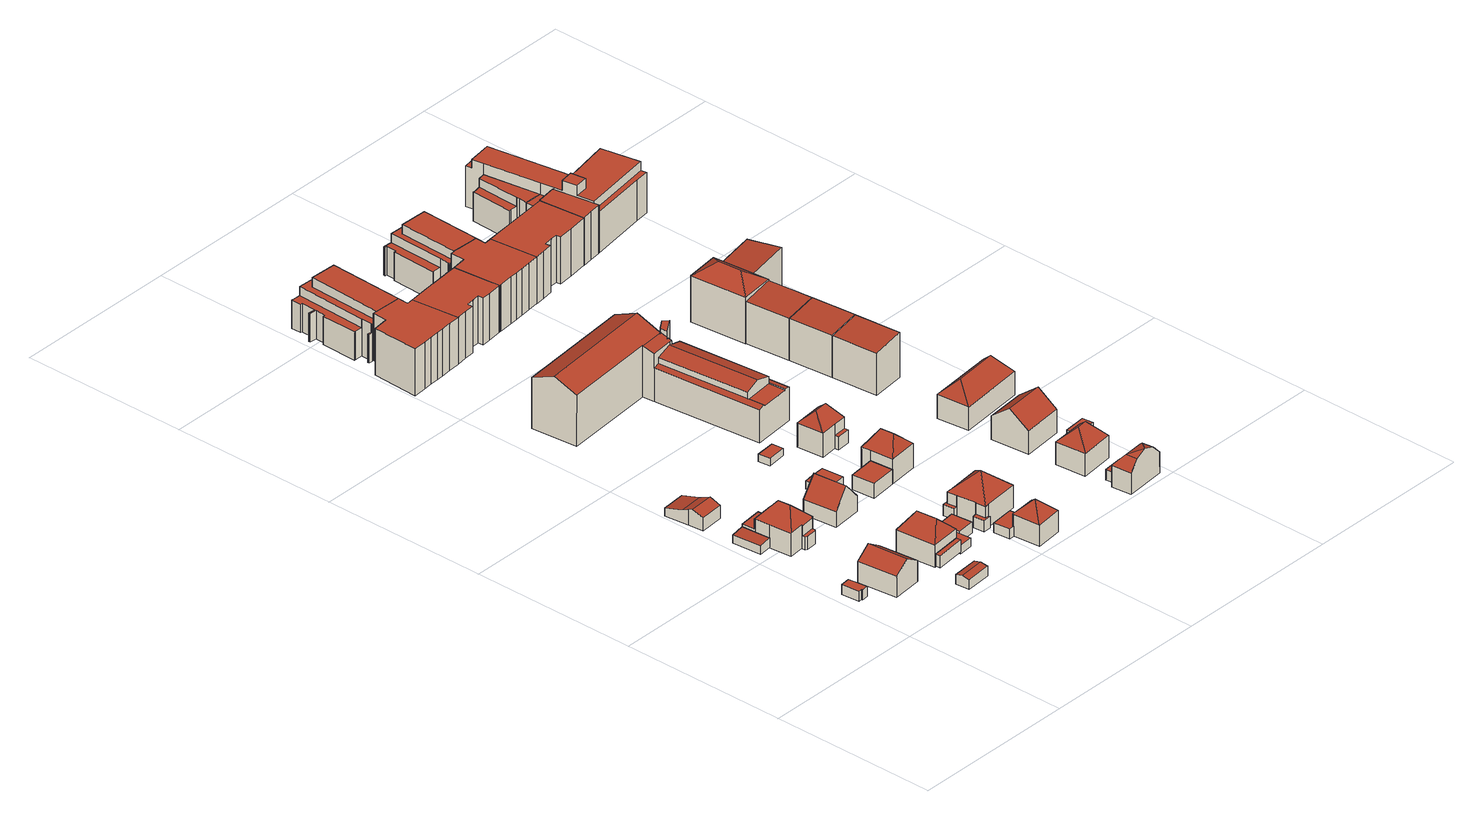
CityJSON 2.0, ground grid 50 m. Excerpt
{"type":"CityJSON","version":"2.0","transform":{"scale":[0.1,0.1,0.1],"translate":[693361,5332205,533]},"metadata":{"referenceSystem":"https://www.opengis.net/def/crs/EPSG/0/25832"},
"CityObjects":{
"building1":{"type":"Building","attributes":{"Gemeindeschluessel":"09162000","HoeheDach":"536.750","HoeheGrund":"533.794","Methode":"2000","NiedrigsteTraufeDesGebaeudes":"536.750","Geometrietyp2DReferenz":"3000","function":"31001_2000","roofType":"1000","measuredHeight":2.96,"storeysAboveGround":1},"geometry":[{"type":"MultiSurface","lod":"2","boundaries":[[[0,1,2,3]],[[4,5,6,7,2,1]],[[3,2,7,8]],[[9,6,5,10]],[[8,7,6,9]],[[11,4,1,0]],[[10,5,4,11]],[[0,3,8,9,10,11]]],"semantics":{"surfaces":[{"type":"WallSurface"},{"type":"RoofSurface"},{"type":"GroundSurface"}],"values":[0,1,0,0,0,0,0,2]}}]},
"building2":{"type":"Building","attributes":{"Gemeindeschluessel":"09162000","HoeheDach":"542.911","HoeheGrund":"533.680","Methode":"1000","NiedrigsteTraufeDesGebaeudes":"539.981","Geometrietyp2DReferenz":"3000","function":"31001_1000","roofType":"3100","measuredHeight":9.23,"storeysAboveGround":1},"geometry":[{"type":"MultiSurface","lod":"2","boundaries":[[[12,13,14,15,16,17]],[[18,16,15,19]],[[20,14,13,21]],[[22,23,24,25]],[[23,12,17,24]],[[25,18,19,20,21,22]],[[19,15,14,20]],[[21,13,12,23,22]],[[25,24,17,16,18]]],"semantics":{"surfaces":[{"type":"RoofSurface"},{"type":"WallSurface"},{"type":"GroundSurface"}],"values":[0,1,1,1,0,2,1,1,1]}}]},
"building3":{"type":"Building","attributes":{"Gemeindeschluessel":"09162000","HoeheDach":"536.696","HoeheGrund":"533.902","Methode":"2000","NiedrigsteTraufeDesGebaeudes":"536.401","Geometrietyp2DReferenz":"3000","function":"31001_2000","roofType":"1000","measuredHeight":2.79},"geometry":[{"type":"MultiSurface","lod":"2","boundaries":[[[26,27,28,29]],[[29,28,30,31]],[[32,33,34,35]],[[35,26,29,31,32]],[[35,34,27,26]],[[33,30,28,27,34]],[[31,30,33,32]]],"semantics":{"surfaces":[{"type":"WallSurface"},{"type":"GroundSurface"},{"type":"RoofSurface"}],"values":[0,0,0,1,0,2,0]}}]},
"building4":{"type":"Building","attributes":{"Gemeindeschluessel":"09162000","HoeheDach":"539.440","HoeheGrund":"534.200","Methode":"2000","NiedrigsteTraufeDesGebaeudes":"536.484","Geometrietyp2DReferenz":"3000","function":"31001_2000","roofType":"3100","measuredHeight":5.24},"geometry":[{"type":"MultiSurface","lod":"2","boundaries":[[[36,37,38,39]],[[40,39,38,41]],[[42,43,44,45]],[[40,46,47,36,39]],[[44,43,48,49]],[[47,49,48,37,36]],[[46,45,44,49,47]],[[42,41,38,37,48,43]],[[46,40,41,42,45]]],"semantics":{"surfaces":[{"type":"RoofSurface"},{"type":"WallSurface"},{"type":"GroundSurface"}],"values":[0,1,1,1,0,0,1,1,2]}}]},
"building5":{"type":"Building","attributes":{"Gemeindeschluessel":"09162000","HoeheDach":"545.100","HoeheGrund":"533.742","Methode":"2000","NiedrigsteTraufeDesGebaeudes":"537.500","Geometrietyp2DReferenz":"3000","function":"31001_9998","roofType":"3200","measuredHeight":11.36,"storeysAboveGround":1},"geometry":[{"type":"MultiSurface","lod":"2","boundaries":[[[50,51,52,53,54,55,56]],[[57,58,59,60,61,62,63,51,50,64,65,66,67,68,69,70,71,72]],[[67,73,74,68]],[[58,75,76,59]],[[65,64,77,78,79,80]],[[57,81,75,58]],[[62,61,82,83,84]],[[85,76,75,81,86,87]],[[69,88,89,70]],[[50,56,77,64]],[[53,90,91,80,79,54]],[[65,80,91,66]],[[82,92,93,94,95,96,97,83]],[[55,78,77,56]],[[59,76,85,60]],[[67,66,91,73]],[[71,70,89,96,95]],[[86,93,92,87]],[[71,95,94,72]],[[52,98,84,83,97,90,53]],[[62,84,98,63]],[[97,96,89,88,74,73,91,90]],[[61,60,85,87,92,82]],[[68,74,88,69]],[[55,54,79,78]],[[57,72,94,93,86,81]],[[63,98,52,51]]],"semantics":{"surfaces":[{"type":"WallSurface"},{"type":"GroundSurface"},{"type":"RoofSurface"}],"values":[0,1,0,0,0,0,0,2,0,0,2,0,2,2,0,0,0,0,0,2,0,2,0,0,0,0,0]}}]},
"building6":{"type":"Building","attributes":{"Gemeindeschluessel":"09162000","HoeheDach":"536.537","HoeheGrund":"533.560","Methode":"1000","NiedrigsteTraufeDesGebaeudes":"536.537","Geometrietyp2DReferenz":"3000","function":"31001_2000","roofType":"1000","measuredHeight":2.98},"geometry":[{"type":"MultiSurface","lod":"2","boundaries":[[[99,100,101,102]],[[103,104,105,106]],[[107,103,106,108,99,102]],[[106,105,109,108]],[[107,110,104,103]],[[108,109,100,99]],[[101,100,109,105,104,110]],[[102,101,110,107]]],"semantics":{"surfaces":[{"type":"WallSurface"},{"type":"GroundSurface"},{"type":"RoofSurface"}],"values":[0,0,1,0,0,0,2,0]}}]},
"building7":{"type":"Building","attributes":{"Gemeindeschluessel":"09162000","HoeheDach":"537.470","HoeheGrund":"534.150","Methode":"2000","NiedrigsteTraufeDesGebaeudes":"536.951","Geometrietyp2DReferenz":"3000","function":"31001_2000","roofType":"3100","measuredHeight":3.32},"geometry":[{"type":"MultiSurface","lod":"2","boundaries":[[[111,112,113,114]],[[114,113,115,116,117]],[[118,116,115,119]],[[119,115,113,112]],[[114,117,120,111]],[[120,118,119,112,111]],[[117,116,118,120]]],"semantics":{"surfaces":[{"type":"WallSurface"},{"type":"RoofSurface"},{"type":"GroundSurface"}],"values":[0,0,1,1,2,0,0]}}]},
"building8":{"type":"Building","attributes":{"Gemeindeschluessel":"09162000","HoeheDach":"537.972","HoeheGrund":"534.400","Methode":"1000","NiedrigsteTraufeDesGebaeudes":"537.972","Geometrietyp2DReferenz":"3000","function":"51009_1610","roofType":"1000","measuredHeight":3.57},"geometry":[{"type":"MultiSurface","lod":"2","boundaries":[[[121,122,123,124]],[[121,125,126,122]],[[127,128,126,125]],[[122,126,128,123]],[[123,128,127,124]],[[124,127,125,121]]],"semantics":{"surfaces":[{"type":"GroundSurface"},{"type":"WallSurface"},{"type":"RoofSurface"}],"values":[0,1,2,1,1,1]}}]},
"building9":{"type":"Building","attributes":{"Gemeindeschluessel":"09162000","HoeheDach":"545.100","HoeheGrund":"533.856","Methode":"2000","NiedrigsteTraufeDesGebaeudes":"540.644","Geometrietyp2DReferenz":"3000","function":"31001_1000","roofType":"3200","measuredHeight":11.24,"storeysAboveGround":1},"geometry":[{"type":"MultiSurface","lod":"2","boundaries":[[[129,130,131,132,133,134]],[[135,136,131,130]],[[137,138,139,140]],[[136,141,142,143,132,131]],[[129,134,138,137]],[[135,141,136]],[[140,139,141,135]],[[142,139,138,134,133,143]],[[139,142,141]],[[135,130,129,137,140]],[[143,133,132]]],"semantics":{"surfaces":[{"type":"WallSurface"},{"type":"RoofSurface"},{"type":"GroundSurface"}],"values":[0,0,0,1,0,0,0,1,1,2,1]}}]},
"building10":{"type":"Building","attributes":{"Gemeindeschluessel":"09162000","HoeheDach":"536.349","HoeheGrund":"533.810","Methode":"1000","NiedrigsteTraufeDesGebaeudes":"536.349","Geometrietyp2DReferenz":"3000","function":"31001_2000","roofType":"1000","measuredHeight":2.54},"geometry":[{"type":"MultiSurface","lod":"2","boundaries":[[[144,145,146,147]],[[147,148,149,150,144]],[[149,151,152,150]],[[150,152,145,144]],[[145,152,151,153,146]],[[147,146,153,148]],[[148,153,151,149]]],"semantics":{"surfaces":[{"type":"WallSurface"},{"type":"GroundSurface"},{"type":"RoofSurface"}],"values":[0,1,0,0,2,0,0]}}]},
"building11":{"type":"Building","attributes":{"Gemeindeschluessel":"09162000","HoeheDach":"543.758","HoeheGrund":"533.800","Methode":"1000","NiedrigsteTraufeDesGebaeudes":"538.411","Geometrietyp2DReferenz":"3000","function":"31001_1000","roofType":"3100","measuredHeight":9.96,"storeysAboveGround":1},"geometry":[{"type":"MultiSurface","lod":"2","boundaries":[[[154,155,156,157,158]],[[159,160,155,154]],[[160,161,156,155]],[[154,158,162,159]],[[162,163,161,160,159]],[[161,163,157,156]],[[158,157,163,162]]],"semantics":{"surfaces":[{"type":"WallSurface"},{"type":"RoofSurface"},{"type":"GroundSurface"}],"values":[0,0,1,2,0,1,0]}}]},
"building12":{"type":"Building","attributes":{"Gemeindeschluessel":"09162000","HoeheDach":"536.561","HoeheGrund":"533.270","Methode":"1000","NiedrigsteTraufeDesGebaeudes":"536.561","Geometrietyp2DReferenz":"3000","function":"31001_2000","roofType":"1000","measuredHeight":3.29},"geometry":[{"type":"MultiSurface","lod":"2","boundaries":[[[164,165,166,167]],[[168,169,164,167]],[[170,168,167,166]],[[169,171,165,164]],[[168,170,171,169]],[[171,170,166,165]]],"semantics":{"surfaces":[{"type":"GroundSurface"},{"type":"WallSurface"},{"type":"RoofSurface"}],"values":[0,1,1,1,2,1]}}]},
"building13":{"type":"Building","attributes":{"Gemeindeschluessel":"09162000","HoeheDach":"536.234","HoeheGrund":"533.830","Methode":"1000","NiedrigsteTraufeDesGebaeudes":"536.234","Geometrietyp2DReferenz":"3000","function":"31001_2000","roofType":"1000","measuredHeight":2.4},"geometry":[{"type":"MultiSurface","lod":"2","boundaries":[[[172,173,174,175]],[[176,177,178,179]],[[179,178,173,172]],[[178,177,174,173]],[[175,174,177,176]],[[172,175,176,179]]],"semantics":{"surfaces":[{"type":"WallSurface"},{"type":"RoofSurface"},{"type":"GroundSurface"}],"values":[0,0,0,1,0,2]}}]},
"building14":{"type":"Building","attributes":{"Gemeindeschluessel":"09162000","HoeheDach":"536.931","HoeheGrund":"534.020","Methode":"1000","NiedrigsteTraufeDesGebaeudes":"536.931","Geometrietyp2DReferenz":"3000","function":"31001_2000","roofType":"1000","measuredHeight":2.91},"geometry":[{"type":"MultiSurface","lod":"2","boundaries":[[[180,181,182,183]],[[184,185,186,187]],[[188,189,187,186]],[[188,186,185,190,182,181,191,192]],[[183,182,190,193]],[[189,188,192,194]],[[193,190,185,184]],[[194,192,191,195]],[[187,189,194,195,180,183,193,184]],[[195,191,181,180]]],"semantics":{"surfaces":[{"type":"WallSurface"},{"type":"RoofSurface"},{"type":"GroundSurface"}],"values":[0,0,0,1,0,0,0,0,2,0]}}]},
"building15":{"type":"Building","attributes":{"Gemeindeschluessel":"09162000","HoeheDach":"536.228","HoeheGrund":"533.820","Methode":"1000","NiedrigsteTraufeDesGebaeudes":"536.228","Geometrietyp2DReferenz":"3000","function":"31001_2000","roofType":"1000","measuredHeight":2.41},"geometry":[{"type":"MultiSurface","lod":"2","boundaries":[[[177,196,197,174]],[[198,196,177,176]],[[175,174,197,199]],[[176,177,174,175]],[[199,197,196,198]],[[175,199,198,176]]],"semantics":{"surfaces":[{"type":"RoofSurface"},{"type":"WallSurface"},{"type":"GroundSurface"}],"values":[0,1,1,1,1,2]}}]},
"building16":{"type":"Building","attributes":{"Gemeindeschluessel":"09162000","HoeheDach":"544.530","HoeheGrund":"534.120","Methode":"2000","NiedrigsteTraufeDesGebaeudes":"540.420","Geometrietyp2DReferenz":"3000","function":"31001_1000","roofType":"3500","measuredHeight":10.41,"storeysAboveGround":2},"geometry":[{"type":"MultiSurface","lod":"2","boundaries":[[[200,201,202,203]],[[204,201,205,206]],[[207,208,200,203]],[[209,203,202,210]],[[211,212,209,210,204,206]],[[204,210,202,201]],[[213,205,201,200]],[[208,207,212,211,214]],[[214,211,206,205,213]],[[212,207,203,209]],[[214,213,200,208]]],"semantics":{"surfaces":[{"type":"RoofSurface"},{"type":"WallSurface"},{"type":"GroundSurface"}],"values":[0,1,0,1,2,1,0,1,1,1,0]}}]},
"building17":{"type":"Building","attributes":{"Gemeindeschluessel":"09162000","HoeheDach":"538.245","HoeheGrund":"533.760","Methode":"1000","NiedrigsteTraufeDesGebaeudes":"538.245","Geometrietyp2DReferenz":"3000","function":"31001_2000","roofType":"1000","measuredHeight":4.49},"geometry":[{"type":"MultiSurface","lod":"2","boundaries":[[[215,216,217,218]],[[218,217,219,220]],[[218,220,221,215]],[[220,219,222,221]],[[221,222,216,215]],[[216,222,219,217]]],"semantics":{"surfaces":[{"type":"WallSurface"},{"type":"GroundSurface"},{"type":"RoofSurface"}],"values":[0,0,1,0,0,2]}}]},
"building18":{"type":"Building","attributes":{"Gemeindeschluessel":"09162000","HoeheDach":"545.740","HoeheGrund":"533.540","Methode":"2000","NiedrigsteTraufeDesGebaeudes":"536.780","Geometrietyp2DReferenz":"3000","function":"31001_1000","roofType":"3500","measuredHeight":12.2,"storeysAboveGround":2},"geometry":[{"type":"MultiSurface","lod":"2","boundaries":[[[223,224,225,226,227,228]],[[225,229,230,231,232,226]],[[233,234,235,236,237,238]],[[239,240,228,227,241]],[[223,228,240,242]],[[243,242,240,244,245]],[[246,247,237,236]],[[248,249,235,234]],[[249,248,250,251]],[[250,252,253,254,255,251]],[[244,240,239]],[[249,251,255,246,236,235]],[[255,254,247,246]],[[243,245,253,252]],[[225,224,256,229]],[[257,258,238,237,247,239,241]],[[231,257,241,232]],[[259,260,258,257,231,230]],[[232,241,227,226]],[[233,238,258,260]],[[250,248,234,233,260,259,256,224,223,242,243,252]],[[254,253,245,244,239,247]],[[259,230,229,256]]],"semantics":{"surfaces":[{"type":"WallSurface"},{"type":"RoofSurface"},{"type":"GroundSurface"}],"values":[0,1,0,1,0,0,0,0,0,0,1,1,0,0,0,1,0,0,0,0,2,1,0]}}]},
"building19":{"type":"Building","attributes":{"Gemeindeschluessel":"09162000","HoeheDach":"536.115","HoeheGrund":"533.930","Methode":"1000","NiedrigsteTraufeDesGebaeudes":"536.115","Geometrietyp2DReferenz":"3000","function":"31001_2000","roofType":"1000","measuredHeight":2.19},"geometry":[{"type":"MultiSurface","lod":"2","boundaries":[[[261,262,263,264]],[[264,263,265,266]],[[262,267,265,263]],[[268,267,262,261]],[[267,268,266,265]],[[268,261,264,266]]],"semantics":{"surfaces":[{"type":"WallSurface"},{"type":"GroundSurface"},{"type":"RoofSurface"}],"values":[0,1,0,2,0,0]}}]},
"building20":{"type":"Building","attributes":{"Gemeindeschluessel":"09162000","HoeheDach":"547.598","HoeheGrund":"533.590","Methode":"1000","NiedrigsteTraufeDesGebaeudes":"547.598","Geometrietyp2DReferenz":"3000","function":"31001_9998","roofType":"1000","measuredHeight":14.01,"storeysAboveGround":5},"geometry":[{"type":"MultiSurface","lod":"2","boundaries":[[[269,270,271,272,273,274,275,276,277,278,279,280,281,282,283,284,285,286]],[[287,273,272,288]],[[289,280,279,290]],[[291,281,280,289]],[[292,293,275,274,294]],[[295,296,297,298,299,291,289,290,300,301,302,293,292,294,287,288,303,304,305]],[[290,279,278,300]],[[298,297,284,283]],[[302,276,275,293]],[[296,285,284,297]],[[299,282,281,291]],[[288,272,271,303]],[[299,298,283,282]],[[295,286,285,296]],[[300,278,277,301]],[[301,277,276,302]],[[304,270,269,305]],[[303,271,270,304]],[[294,274,273,287]],[[295,305,269,286]]],"semantics":{"surfaces":[{"type":"RoofSurface"},{"type":"WallSurface"},{"type":"GroundSurface"}],"values":[0,1,1,1,1,2,1,1,1,1,1,1,1,1,1,1,1,1,1,1]}}]},
"building21":{"type":"Building","attributes":{"Gemeindeschluessel":"09162000","HoeheDach":"551.770","HoeheGrund":"533.435","Methode":"2000","NiedrigsteTraufeDesGebaeudes":"543.350","Geometrietyp2DReferenz":"3000","function":"31001_9998","roofType":"3100","measuredHeight":18.34,"storeysAboveGround":5},"geometry":[{"type":"MultiSurface","lod":"2","boundaries":[[[306,307,308,309]],[[310,311,312,313,314]],[[306,315,316,317,307]],[[318,319,320,321,322,323]],[[324,321,320,325,326,327,328]],[[329,330,331,332,333,334]],[[335,310,314,336]],[[330,337,338,331]],[[310,335,339,311]],[[340,341,342,343,344,345,346]],[[329,334,347,348]],[[349,309,308,350,351]],[[339,352,353,354,312,311]],[[313,355,356,357,336,314]],[[357,356,358,359]],[[333,332,343,342]],[[360,361,362,338,337]],[[345,344,327,326]],[[312,354,363,355,313]],[[359,358,361,360]],[[342,364,347,334,333]],[[318,323,316,315]],[[317,350,308,307]],[[338,328,327,344,343,332,331]],[[340,365,366,341]],[[349,351,353,352]],[[366,364,342,341]],[[316,323,322,363,354,353,351,350,317]],[[338,362,324,328]],[[367,368,346,325,320]],[[324,362,361,358,356,355,363,322,321]],[[369,319,318,315,306,309,349,352,339,335,336,357,359,360,337,330,329,348]],[[369,367,320,319]],[[369,348,347,364,366,365,368,367]],[[346,345,326,325]],[[340,346,368,365]]],"semantics":{"surfaces":[{"type":"WallSurface"},{"type":"RoofSurface"},{"type":"GroundSurface"}],"values":[0,1,0,0,0,0,0,0,0,0,0,0,0,0,0,0,0,1,0,0,1,0,1,1,1,0,0,1,0,1,1,2,0,0,0,0]}}]},
"building22":{"type":"Building","attributes":{"Gemeindeschluessel":"09162000","HoeheDach":"547.560","HoeheGrund":"533.560","Methode":"2000","NiedrigsteTraufeDesGebaeudes":"542.120","Geometrietyp2DReferenz":"3000","function":"31001_9998","roofType":"1000","measuredHeight":14,"storeysAboveGround":5},"geometry":[{"type":"MultiSurface","lod":"2","boundaries":[[[370,371,372,373]],[[374,375,376,377]],[[378,379,380,381]],[[382,383,384,385]],[[301,386,387,300]],[[388,380,379,389,390,391,392,393,394,395,387,386,396,397,398,399]],[[290,300,387,278,279]],[[400,401,390,389,402,403]],[[400,403,404,405]],[[383,382,406,407]],[[408,381,380,409,410]],[[394,411,412,395]],[[291,289,280,413,393,392]],[[385,384,414,415]],[[393,413,411,394]],[[374,377,416,372,371,417,410,409,418,419,420,421,414,384,383,407]],[[415,414,421,422]],[[423,399,398,424]],[[375,374,407,406]],[[402,389,379,425]],[[426,420,419,427]],[[428,427,419,418,388]],[[299,391,390,401]],[[429,397,396,430]],[[408,410,417,431]],[[290,279,280,289]],[[430,396,386,301]],[[290,289,291,299,401,400,405,378,381,408,431,370,373,432,376,375,406,382,385,415,422,426,427,428,423,424,429,430,301,300]],[[432,416,377,376]],[[373,372,416,432]],[[388,399,423,428]],[[280,279,278,412,411,413]],[[402,425,404,403]],[[395,412,278,387]],[[422,421,420,426]],[[431,417,371,370]],[[291,392,391,299]],[[409,380,388,418]],[[378,405,404,425,379]],[[424,398,397,429]]],"semantics":{"surfaces":[{"type":"WallSurface"},{"type":"RoofSurface"},{"type":"GroundSurface"}],"values":[0,0,0,0,0,1,0,0,0,0,0,0,0,0,0,1,0,0,0,0,0,0,0,0,0,0,0,2,0,0,0,1,1,0,0,0,0,0,0,0]}}]},
"building23":{"type":"Building","attributes":{"Gemeindeschluessel":"09162000","HoeheDach":"545.450","HoeheGrund":"533.820","Methode":"2000","NiedrigsteTraufeDesGebaeudes":"541.155","Geometrietyp2DReferenz":"3000","function":"31001_9998","roofType":"3200","measuredHeight":11.63,"storeysAboveGround":2},"geometry":[{"type":"MultiSurface","lod":"2","boundaries":[[[433,434,221,220,435]],[[436,437,438]],[[439,440,441,436,438]],[[433,435,438,437,442]],[[434,443,440,221]],[[441,443,442,437,436]],[[221,440,439,220]],[[220,439,438,435]],[[443,441,440]],[[433,442,443,434]]],"semantics":{"surfaces":[{"type":"GroundSurface"},{"type":"RoofSurface"},{"type":"WallSurface"}],"values":[0,1,1,2,2,1,2,2,1,2]}}]},
"building24":{"type":"Building","attributes":{"Gemeindeschluessel":"09162000","HoeheDach":"544.720","HoeheGrund":"533.650","Methode":"2000","NiedrigsteTraufeDesGebaeudes":"537.530","Geometrietyp2DReferenz":"3000","function":"31001_1000","roofType":"3200","measuredHeight":11.07,"storeysAboveGround":2},"geometry":[{"type":"MultiSurface","lod":"2","boundaries":[[[444,445,446,447]],[[448,449,450,451]],[[452,453,454,455,456,450,449]],[[444,457,448,451,445]],[[458,459,460,454,461]],[[462,461,454,453]],[[444,447,462,453,452,457]],[[450,456,445,451]],[[463,459,458]],[[452,449,448,457]],[[446,445,456,455,460,459,463]],[[455,454,460]],[[462,447,446,463,458,461]]],"semantics":{"surfaces":[{"type":"WallSurface"},{"type":"RoofSurface"},{"type":"GroundSurface"}],"values":[0,1,0,0,1,0,2,0,1,0,1,1,0]}}]},
"building25":{"type":"Building","attributes":{"Gemeindeschluessel":"09162000","HoeheDach":"547.639","HoeheGrund":"533.610","Methode":"1000","NiedrigsteTraufeDesGebaeudes":"547.639","Geometrietyp2DReferenz":"3000","function":"31001_9998","roofType":"1000","measuredHeight":14.03,"storeysAboveGround":5},"geometry":[{"type":"MultiSurface","lod":"2","boundaries":[[[464,465,466,467]],[[468,469,470,471]],[[471,470,472,473]],[[274,474,475,476,477,478,466,465,479,480,481,472,470,469,482,275]],[[483,482,469,468]],[[293,483,468,471,473,484,485,486,464,467,487,488,489,490,491,294,292]],[[486,479,465,464]],[[484,481,480,485]],[[467,466,478,487]],[[490,475,474,491]],[[293,275,482,483]],[[489,476,475,490]],[[491,474,274,294]],[[485,480,479,486]],[[488,477,476,489]],[[473,472,481,484]],[[487,478,477,488]],[[274,275,293,292,294]]],"semantics":{"surfaces":[{"type":"WallSurface"},{"type":"RoofSurface"},{"type":"GroundSurface"}],"values":[0,0,0,1,0,2,0,0,0,0,0,0,0,0,0,0,0,0]}}]},
"building26":{"type":"Building","attributes":{"Gemeindeschluessel":"09162000","HoeheDach":"536.148","HoeheGrund":"533.540","Methode":"1000","NiedrigsteTraufeDesGebaeudes":"536.148","Geometrietyp2DReferenz":"3000","function":"31001_2000","roofType":"1000","measuredHeight":2.61},"geometry":[{"type":"MultiSurface","lod":"2","boundaries":[[[492,493,494,495]],[[494,496,497,495]],[[495,497,498,492]],[[492,498,499,493]],[[493,499,496,494]],[[497,496,499,498]]],"semantics":{"surfaces":[{"type":"GroundSurface"},{"type":"WallSurface"},{"type":"RoofSurface"}],"values":[0,1,1,1,1,2]}}]},
"building27":{"type":"Building","attributes":{"Gemeindeschluessel":"09162000","HoeheDach":"537.127","HoeheGrund":"533.980","Methode":"1000","NiedrigsteTraufeDesGebaeudes":"537.127","Geometrietyp2DReferenz":"3000","function":"31001_2463","roofType":"1000","measuredHeight":3.15},"geometry":[{"type":"MultiSurface","lod":"2","boundaries":[[[500,501,502,503]],[[502,501,504,505]],[[501,500,506,504]],[[507,505,504,506]],[[500,503,507,506]],[[503,502,505,507]]],"semantics":{"surfaces":[{"type":"RoofSurface"},{"type":"WallSurface"},{"type":"GroundSurface"}],"values":[0,1,1,2,1,1]}}]},
"building28":{"type":"Building","attributes":{"Gemeindeschluessel":"09162000","HoeheDach":"544.580","HoeheGrund":"533.980","Methode":"2000","NiedrigsteTraufeDesGebaeudes":"540.417","Geometrietyp2DReferenz":"3000","function":"31001_1000","roofType":"3400","measuredHeight":10.6,"storeysAboveGround":2},"geometry":[{"type":"MultiSurface","lod":"2","boundaries":[[[508,509,510,511]],[[512,508,511,513]],[[513,514,515,512]],[[516,517,518]],[[509,519,518,510]],[[520,515,514,517]],[[512,515,520,516,521,519,509,508]],[[511,510,514,513]],[[518,517,514,510]],[[519,521,516,518]],[[520,517,516]]],"semantics":{"surfaces":[{"type":"WallSurface"},{"type":"GroundSurface"},{"type":"RoofSurface"}],"values":[0,1,0,2,2,2,0,0,2,2,2]}}]},
"building29":{"type":"Building","attributes":{"Gemeindeschluessel":"09162000","HoeheDach":"545.090","HoeheGrund":"533.950","Methode":"2000","NiedrigsteTraufeDesGebaeudes":"540.743","Geometrietyp2DReferenz":"3000","function":"31001_1000","roofType":"3200","measuredHeight":11.14,"storeysAboveGround":2},"geometry":[{"type":"MultiSurface","lod":"2","boundaries":[[[522,523,524]],[[525,526,527,523,522]],[[528,526,525,529]],[[530,531,526,528]],[[532,530,528,529]],[[530,532,524,533,531]],[[523,527,533,524]],[[532,529,525,522,524]],[[526,531,533,527]]],"semantics":{"surfaces":[{"type":"RoofSurface"},{"type":"WallSurface"},{"type":"GroundSurface"}],"values":[0,0,1,1,2,1,0,1,0]}}]},
"building30":{"type":"Building","attributes":{"Gemeindeschluessel":"09162000","HoeheDach":"547.618","HoeheGrund":"533.560","Methode":"1000","NiedrigsteTraufeDesGebaeudes":"547.618","Geometrietyp2DReferenz":"3000","function":"31001_9998","roofType":"1000","measuredHeight":14.06,"storeysAboveGround":5},"geometry":[{"type":"MultiSurface","lod":"2","boundaries":[[[473,472,470,471]],[[534,535,536,537]],[[538,539,481,484]],[[540,541,542,543]],[[538,484,473,471,544,545,534,537,546,547,540,543,548,549,550,551,552,553,554]],[[545,544,555,556]],[[548,557,558,549]],[[547,559,541,540]],[[548,543,542,557]],[[552,560,561,553]],[[538,554,562,539]],[[544,471,470,555]],[[546,563,559,547]],[[553,561,562,554]],[[562,561,560,564,565,558,557,542,541,559,563,536,535,556,555,470,472,481,539]],[[484,481,472,473]],[[551,564,560,552]],[[550,565,564,551]],[[549,558,565,550]],[[545,556,535,534]],[[537,536,563,546]]],"semantics":{"surfaces":[{"type":"WallSurface"},{"type":"GroundSurface"},{"type":"RoofSurface"}],"values":[0,0,0,0,1,0,0,0,0,0,0,0,0,0,2,0,0,0,0,0,0]}}]},
"building31":{"type":"Building","attributes":{"Gemeindeschluessel":"09162000","HoeheDach":"545.403","HoeheGrund":"533.940","Methode":"1000","NiedrigsteTraufeDesGebaeudes":"540.858","Geometrietyp2DReferenz":"3000","function":"31001_1000","roofType":"3100","measuredHeight":11.46,"storeysAboveGround":2},"geometry":[{"type":"MultiSurface","lod":"2","boundaries":[[[566,567,568,569]],[[569,568,570,571]],[[572,570,568,567,573]],[[573,567,566,574]],[[575,571,570,572]],[[572,573,574,575]],[[574,566,569,571,575]]],"semantics":{"surfaces":[{"type":"RoofSurface"},{"type":"WallSurface"},{"type":"GroundSurface"}],"values":[0,0,1,1,1,2,1]}}]},
"building32":{"type":"Building","attributes":{"Gemeindeschluessel":"09162000","HoeheDach":"547.580","HoeheGrund":"533.580","Methode":"2000","NiedrigsteTraufeDesGebaeudes":"542.140","Geometrietyp2DReferenz":"3000","function":"31001_9998","roofType":"1000","measuredHeight":14,"storeysAboveGround":5},"geometry":[{"type":"MultiSurface","lod":"2","boundaries":[[[576,577,578,579]],[[580,581,582,583]],[[537,546,563,584,585,586]],[[587,588,589,590]],[[547,540,591,541,559]],[[592,593,580,583]],[[594,595,596,597]],[[598,599,600,543]],[[601,602,603,604,605]],[[606,603,602,607]],[[537,586,608,534]],[[609,610,588,587,611]],[[612,613,614,615]],[[604,603,616,617]],[[545,618,588,610]],[[587,590,619,611]],[[616,603,606,620,589,588,618,608,586,585,594,597,591,600,599,614,613]],[[582,581,621,622]],[[563,559,541,596,595,584]],[[597,596,541,591]],[[615,614,599,598]],[[585,584,595,594]],[[607,623,624,625,620,606]],[[607,602,601,578,577,621,581,580,593,623]],[[624,623,593,592]],[[626,589,620,625]],[[547,559,563,546]],[[609,611,619,627]],[[543,600,591,540]],[[534,608,618,545]],[[626,627,619,590,589]],[[616,613,612,617]],[[579,578,601,605]],[[612,615,598,543,540,547,546,537,534,545,610,609,627,626,625,624,592,583,582,622,576,579,605,604,617]],[[621,577,576,622]]],"semantics":{"surfaces":[{"type":"WallSurface"},{"type":"RoofSurface"},{"type":"GroundSurface"}],"values":[0,0,0,0,0,0,0,0,0,0,0,0,0,0,0,1,1,0,1,0,0,0,0,1,0,0,0,0,0,0,0,0,0,2,0]}}]},
"building33":{"type":"Building","attributes":{"Gemeindeschluessel":"09162000","HoeheDach":"536.579","HoeheGrund":"534.000","Methode":"1000","NiedrigsteTraufeDesGebaeudes":"536.579","Geometrietyp2DReferenz":"3000","function":"31001_2463","roofType":"1000","measuredHeight":2.58},"geometry":[{"type":"MultiSurface","lod":"2","boundaries":[[[628,629,630,631]],[[632,631,630,633]],[[634,629,628,635]],[[635,628,631,632]],[[633,630,629,634]],[[632,633,634,635]]],"semantics":{"surfaces":[{"type":"RoofSurface"},{"type":"WallSurface"},{"type":"GroundSurface"}],"values":[0,1,1,1,1,2]}}]},
"building34":{"type":"Building","attributes":{"Gemeindeschluessel":"09162000","HoeheDach":"545.440","HoeheGrund":"533.650","Methode":"2000","NiedrigsteTraufeDesGebaeudes":"540.649","Geometrietyp2DReferenz":"3000","function":"31001_9998","roofType":"3200","measuredHeight":11.79,"storeysAboveGround":2},"geometry":[{"type":"MultiSurface","lod":"2","boundaries":[[[636,637,638,639,640,641]],[[642,637,636,643]],[[644,643,636,641,645]],[[644,646,647,642,643]],[[646,648,649,647]],[[641,640,645]],[[640,639,648,645]],[[638,649,648,639]],[[642,647,649,638,637]],[[646,644,645,648]]],"semantics":{"surfaces":[{"type":"RoofSurface"},{"type":"WallSurface"},{"type":"GroundSurface"}],"values":[0,1,1,2,1,0,0,0,1,1]}}]},
"building35":{"type":"Building","attributes":{"Gemeindeschluessel":"09162000","HoeheDach":"546.966","HoeheGrund":"533.470","Methode":"2000","NiedrigsteTraufeDesGebaeudes":"546.064","Geometrietyp2DReferenz":"3000","function":"31001_1000","roofType":"1000","measuredHeight":13.5,"storeysAboveGround":4},"geometry":[{"type":"MultiSurface","lod":"2","boundaries":[[[650,651,652,653]],[[650,654,655,651]],[[651,655,656,652]],[[657,656,655,654]],[[652,656,657,653]],[[653,657,654,650]]],"semantics":{"surfaces":[{"type":"GroundSurface"},{"type":"WallSurface"},{"type":"RoofSurface"}],"values":[0,1,1,2,1,1]}}]},
"building36":{"type":"Building","attributes":{"Gemeindeschluessel":"09162000","HoeheDach":"546.966","HoeheGrund":"533.460","Methode":"2000","NiedrigsteTraufeDesGebaeudes":"546.065","Geometrietyp2DReferenz":"3000","function":"31001_1000","roofType":"1000","measuredHeight":13.51,"storeysAboveGround":4},"geometry":[{"type":"MultiSurface","lod":"2","boundaries":[[[651,655,654,650]],[[658,659,660,661]],[[654,655,660,659]],[[650,654,659,658]],[[661,660,655,651]],[[658,661,651,650]]],"semantics":{"surfaces":[{"type":"WallSurface"},{"type":"RoofSurface"},{"type":"GroundSurface"}],"values":[0,0,1,0,0,2]}}]},
"building37":{"type":"Building","attributes":{"Gemeindeschluessel":"09162000","HoeheDach":"546.966","HoeheGrund":"533.460","Methode":"2000","NiedrigsteTraufeDesGebaeudes":"546.064","Geometrietyp2DReferenz":"3000","function":"31001_1000","roofType":"1000","measuredHeight":13.51,"storeysAboveGround":4},"geometry":[{"type":"MultiSurface","lod":"2","boundaries":[[[662,663,664,665]],[[658,659,663,662]],[[665,661,658,662]],[[660,664,663,659]],[[661,660,659,658]],[[660,661,665,664]]],"semantics":{"surfaces":[{"type":"WallSurface"},{"type":"GroundSurface"},{"type":"RoofSurface"}],"values":[0,0,1,2,0,0]}}]},
"building38":{"type":"Building","attributes":{"Gemeindeschluessel":"09162000","HoeheDach":"547.624","HoeheGrund":"533.450","Methode":"1000","NiedrigsteTraufeDesGebaeudes":"547.624","Geometrietyp2DReferenz":"3000","function":"31001_9998","roofType":"1000","measuredHeight":14.17,"storeysAboveGround":5},"geometry":[{"type":"MultiSurface","lod":"2","boundaries":[[[666,667,668,669]],[[670,671,672,673]],[[674,675,676,677]],[[667,666,678,679]],[[680,681,675,674]],[[666,669,672,671,682,676,675,681,683,684,685,558,565,678]],[[673,672,669,668]],[[686,683,681,680]],[[687,565,558,688]],[[689,682,671,670]],[[679,678,565,687]],[[668,667,679,687,688,690,691,686,680,674,677,689,670,673]],[[691,684,683,686]],[[688,558,685,690]],[[690,685,684,691]],[[677,676,682,689]]],"semantics":{"surfaces":[{"type":"WallSurface"},{"type":"RoofSurface"},{"type":"GroundSurface"}],"values":[0,0,0,0,0,1,0,0,0,0,0,2,0,0,0,0]}}]},
"building39":{"type":"Building","attributes":{"Gemeindeschluessel":"09162000","HoeheDach":"550.790","HoeheGrund":"533.424","Methode":"2000","NiedrigsteTraufeDesGebaeudes":"547.275","Geometrietyp2DReferenz":"3000","function":"31001_1000","roofType":"3200","measuredHeight":17.37,"storeysAboveGround":5},"geometry":[{"type":"MultiSurface","lod":"2","boundaries":[[[692,693,694,695]],[[696,697,698,699]],[[700,701,697,696]],[[702,703,692,704]],[[705,701,700,706,707]],[[699,698,703,702]],[[693,703,698,697,701,705,694]],[[706,700,696,699,702,704]],[[707,706,704,692,695]],[[707,695,694,705]],[[703,693,692]]],"semantics":{"surfaces":[{"type":"RoofSurface"},{"type":"WallSurface"},{"type":"GroundSurface"}],"values":[0,1,1,1,1,1,0,2,1,0,0]}}]},
"building40":{"type":"Building","attributes":{"Gemeindeschluessel":"09162000","HoeheDach":"536.001","HoeheGrund":"533.470","Methode":"1000","NiedrigsteTraufeDesGebaeudes":"536.001","Geometrietyp2DReferenz":"3000","function":"31001_2000","roofType":"1000","measuredHeight":2.53},"geometry":[{"type":"MultiSurface","lod":"2","boundaries":[[[708,709,710,711]],[[712,713,709,708]],[[709,713,714,710]],[[715,714,713,712]],[[711,715,712,708]],[[711,710,714,715]]],"semantics":{"surfaces":[{"type":"WallSurface"},{"type":"RoofSurface"},{"type":"GroundSurface"}],"values":[0,0,1,0,2,0]}}]},
"building41":{"type":"Building","attributes":{"Gemeindeschluessel":"09162000","HoeheDach":"546.836","HoeheGrund":"533.340","Methode":"2000","NiedrigsteTraufeDesGebaeudes":"545.944","Geometrietyp2DReferenz":"3000","function":"31001_1000","roofType":"1000","measuredHeight":13.5,"storeysAboveGround":4},"geometry":[{"type":"MultiSurface","lod":"2","boundaries":[[[716,717,718,719]],[[717,716,720,721]],[[716,719,722,720]],[[721,720,722,723]],[[723,722,719,718]],[[718,717,721,723]]],"semantics":{"surfaces":[{"type":"WallSurface"},{"type":"RoofSurface"},{"type":"GroundSurface"}],"values":[0,0,1,0,0,2]}}]},
"building42":{"type":"Building","attributes":{"Gemeindeschluessel":"09162000","HoeheDach":"547.720","HoeheGrund":"533.430","Methode":"2000","NiedrigsteTraufeDesGebaeudes":"544.840","Geometrietyp2DReferenz":"3000","function":"31001_9998","roofType":"1000","measuredHeight":14.29,"storeysAboveGround":5},"geometry":[{"type":"MultiSurface","lod":"2","boundaries":[[[724,725,726,727,728,729]],[[730,731,727,726]],[[732,733,734,735]],[[736,737,738,739]],[[729,728,740,741]],[[742,743,744,745]],[[746,747,748,741,740,749]],[[742,745,724,729,741,748]],[[735,734,731,730]],[[725,724,745,744]],[[737,749,740,728,727,731,734,733,738]],[[733,732,739,738]],[[732,735,730,726,725,744,743,747,746,736,739]],[[743,742,748,747]],[[737,736,746,749]]],"semantics":{"surfaces":[{"type":"WallSurface"},{"type":"RoofSurface"},{"type":"GroundSurface"}],"values":[0,0,0,0,0,0,0,1,0,0,1,0,2,0,0]}}]},
"building43":{"type":"Building","attributes":{"Gemeindeschluessel":"09162000","HoeheDach":"544.820","HoeheGrund":"533.540","Methode":"2000","NiedrigsteTraufeDesGebaeudes":"542.170","Geometrietyp2DReferenz":"3000","function":"31001_9998","roofType":"1000","measuredHeight":11.28,"storeysAboveGround":4},"geometry":[{"type":"MultiSurface","lod":"2","boundaries":[[[750,751,752,753,754,755,756,757,758,759,760,761,762]],[[760,763,764,761]],[[762,765,766,750]],[[753,748,742,754]],[[742,748,767,768,769,770,745]],[[756,770,769,757]],[[758,771,772,759]],[[757,769,773,771,758]],[[755,745,770,756]],[[761,764,765,762]],[[751,768,767,752]],[[773,769,768,774]],[[750,766,774,768,751]],[[759,772,763,760]],[[754,742,745,755]],[[772,771,773,774,766,765,764,763]],[[752,767,748,753]]],"semantics":{"surfaces":[{"type":"GroundSurface"},{"type":"WallSurface"},{"type":"RoofSurface"}],"values":[0,1,1,1,2,1,1,1,1,1,1,1,1,1,1,2,1]}}]},
"building44":{"type":"Building","attributes":{"Gemeindeschluessel":"09162000","HoeheDach":"551.280","HoeheGrund":"533.380","Methode":"2000","NiedrigsteTraufeDesGebaeudes":"545.610","Geometrietyp2DReferenz":"3000","function":"31001_1000","roofType":"1000","measuredHeight":17.9,"storeysAboveGround":5},"geometry":[{"type":"MultiSurface","lod":"2","boundaries":[[[775,776,777,778,779,780,781,782,783,784,785,786,787,788,789,790]],[[785,791,792,786]],[[747,781,780,793]],[[794,795,796,736]],[[797,788,787,798]],[[799,778,777,800]],[[788,797,801,802,803,789]],[[804,793,780,779,805,806]],[[796,795,801,797,798]],[[805,779,778,799]],[[784,807,791,785]],[[783,808,807,784]],[[792,791,807,808]],[[809,776,775,810,811,812]],[[809,812,806,805,799,800]],[[804,806,812,811]],[[804,811,810,813,803,802,794,736,746,747,793]],[[746,782,781,747]],[[813,790,789,803]],[[775,790,813,810]],[[736,796,798,787,786,792,808,783,782,746]],[[802,801,795,794]],[[800,777,776,809]]],"semantics":{"surfaces":[{"type":"RoofSurface"},{"type":"WallSurface"},{"type":"GroundSurface"}],"values":[0,1,1,1,1,1,1,1,0,1,1,1,0,1,0,1,2,1,1,1,1,1,1]}}]}
},
"vertices":[
[27,250,8],[27,250,38],[56,253,38],[56,253,8],[32,196,38],[42,197,38],[43,193,38],[62,195,38],[62,195,8],[43,193,8],[42,197,8],[32,196,8],
[153,142,99],[198,147,70],[191,217,70],[186,261,70],[186,266,70],[141,262,99],[186,266,7],[186,261,7],[191,217,7],[198,147,7],[108,138,7],[108,138,70],[96,257,70],[96,257,7],
[62,613,9],[62,613,37],[65,572,37],[65,572,9],[69,527,37],[69,527,9],[30,523,9],[30,523,34],[22,609,34],[22,609,9],
[5,763,50],[77,769,50],[72,823,35],[0,817,35],[0,817,12],[72,823,12],[83,704,12],[83,704,51],[11,698,51],[11,698,12],[7,745,12],[7,745,58],[80,736,64],[8,730,64],
[62,613,7],[65,572,7],[65,572,76],[65,574,76],[65,575,75],[65,575,45],[62,613,45],[163,459,7],[158,454,7],[127,451,7],[121,455,7],[120,465,7],[76,461,7],[69,527,7],[131,620,7],[135,579,7],[156,581,7],[160,541,7],[162,542,7],[166,510,7],[163,510,7],[167,470,7],[162,469,7],[160,541,78],[162,542,76],[158,454,45],[127,451,45],[131,620,45],[134,582,45],[134,582,75],[135,579,78],[163,459,45],[120,465,77],[77,461,77],[76,461,75],[121,455,45],[162,467,45],[121,463,45],[166,510,75],[163,510,78],[115,540,121],[156,581,78],[121,463,75],[162,467,75],[162,469,77],[167,470,77],[167,470,78],[119,503,121],[69,527,76],
[199,217,6],[199,217,35],[191,217,35],[191,217,6],[226,265,6],[226,265,35],[233,193,35],[233,193,6],[186,261,6],[201,190,6],[201,190,35],[186,261,35],
[248,63,11],[248,63,40],[325,70,40],[325,70,11],[327,49,45],[329,28,40],[329,28,11],[252,21,40],[250,42,45],[252,21,11],
[274,153,14],[363,162,14],[364,148,14],[275,139,14],[274,153,50],[363,162,50],[275,139,50],[364,148,50],
[351,282,9],[260,273,9],[260,273,76],[261,273,77],[351,282,77],[351,282,76],[273,153,9],[273,153,76],[354,253,9],[354,253,77],[363,162,77],[363,162,9],[273,153,77],[315,188,121],[309,247,121],
[363,162,8],[363,162,33],[354,253,33],[354,253,8],[397,257,8],[406,152,8],[364,148,8],[406,152,33],[364,148,33],[397,257,33],
[238,563,8],[238,563,54],[283,568,108],[328,572,54],[328,572,8],[248,463,8],[248,463,54],[293,468,108],[338,472,8],[338,472,55],
[406,189,3],[401,251,3],[454,257,3],[460,195,3],[460,195,36],[406,189,36],[454,257,36],[401,251,36],
[330,637,8],[330,637,32],[360,640,32],[360,640,8],[367,573,8],[367,573,32],[337,570,32],[337,570,8],
[559,155,10],[559,155,39],[562,118,39],[562,118,10],[548,106,10],[548,106,39],[509,103,39],[509,103,10],[510,99,39],[510,99,10],[547,117,39],[489,148,39],[494,99,39],[547,117,10],[494,99,10],[489,148,10],
[406,577,32],[400,643,32],[406,577,8],[400,643,8],
[553,65,115],[589,109,75],[548,106,75],[509,103,75],[589,109,11],[597,27,75],[597,27,11],[510,99,75],[517,20,75],[509,103,11],[548,106,11],[517,19,11],[510,99,11],[596,27,76],[517,19,74],
[411,479,8],[411,479,52],[405,547,52],[405,547,8],[484,555,52],[484,555,8],[490,487,8],[490,487,52],
[492,296,5],[491,302,5],[491,302,38],[492,297,38],[492,297,72],[492,296,73],[470,300,38],[473,266,38],[484,267,38],[481,296,38],[490,209,5],[478,207,5],[478,207,39],[490,209,39],[490,209,72],[490,209,73],[547,243,127],[600,307,73],[481,296,72],[600,307,5],[611,190,5],[611,191,74],[611,190,73],[493,178,39],[493,178,72],[481,172,5],[481,172,39],[505,174,5],[505,174,39],[504,179,5],[504,179,73],[504,179,72],[504,179,39],[470,300,5],[484,267,72],[484,267,73],[473,266,5],[484,267,5],
[349,772,31],[345,808,31],[345,808,9],[349,772,9],[402,813,9],[406,778,9],[402,813,31],[406,778,31],
[73,1661,146],[98,1662,146],[120,1664,146],[151,1667,146],[184,1669,146],[186,1670,146],[171,1810,146],[151,1808,146],[152,1837,146],[152,1840,146],[141,1840,146],[81,1842,146],[59,1843,146],[59,1841,146],[57,1798,146],[11,1793,146],[6,1655,146],[45,1658,146],[184,1669,6],[151,1667,6],[81,1842,6],[141,1840,6],[59,1843,6],[184,1689,6],[171,1810,6],[186,1670,6],[45,1658,6],[6,1655,6],[11,1793,6],[57,1798,6],[59,1841,6],[152,1840,6],[152,1837,6],[151,1808,6],[120,1664,6],[98,1662,6],[73,1661,6],
[88,1339,4],[88,1339,157],[443,1373,157],[443,1373,4],[480,1249,173],[460,1236,168],[458,1234,167],[460,1212,167],[491,1232,176],[101,1200,4],[101,1200,157],[94,1269,188],[381,1226,4],[385,1190,4],[385,1190,104],[385,1190,146],[381,1225,157],[381,1226,158],[452,1197,146],[403,1192,108],[403,1192,126],[449,1197,139],[452,1197,138],[512,1202,4],[489,1200,4],[489,1200,128],[494,1201,126],[494,1201,108],[512,1202,104],[480,1249,4],[491,1232,4],[459,1197,4],[459,1197,136],[460,1236,4],[430,918,104],[521,927,104],[521,927,108],[521,927,126],[475,923,139],[430,918,126],[430,918,108],[543,878,104],[543,878,4],[456,1236,4],[449,1303,188],[456,1236,159],[456,1233,4],[456,1233,157],[458,1234,158],[460,1212,150],[459,1212,150],[459,1212,4],[461,1200,146],[461,1200,4],[459,1199,4],[459,1199,146],[459,1197,146],[458,1232,157],[525,876,108],[435,867,104],[525,876,104],[416,865,104],[435,867,108],[416,865,4],
[27,1876,6],[27,1876,91],[30,1983,91],[30,1983,6],[17,2015,91],[17,2015,6],[38,2014,6],[38,2014,91],[53,1846,6],[53,1846,118],[54,1876,118],[54,1876,6],[38,2019,6],[38,2019,91],[39,2061,91],[39,2061,6],[152,1837,118],[152,1840,118],[62,2090,118],[52,1841,118],[53,1841,118],[59,1841,118],[59,1843,118],[73,1842,118],[81,2066,118],[160,2063,118],[168,1837,118],[171,1907,118],[171,1931,118],[177,2086,118],[42,1841,6],[53,1841,6],[52,1841,91],[42,1841,91],[42,1846,91],[42,1846,6],[17,2020,6],[17,2020,91],[30,1877,6],[54,1876,91],[30,1877,91],[81,2066,146],[160,2063,146],[73,1842,146],[33,2062,91],[33,2062,6],[36,1983,91],[30,1876,91],[62,2090,91],[38,2091,91],[38,2092,91],[34,2092,91],[34,2092,6],[177,2086,6],[171,1931,6],[53,1846,91],[38,2092,6],[38,2091,6],[62,2090,6],[171,1907,6],[168,1837,6],[30,1876,6],[36,1983,6],
[571,592,8],[580,496,8],[481,583,8],[528,560,125],[570,592,82],[481,583,82],[484,555,82],[490,487,82],[532,519,125],[571,592,82],[580,496,82],
[519,705,6],[519,705,78],[469,700,78],[469,700,6],[521,693,45],[561,697,45],[560,709,45],[519,705,45],[561,697,6],[552,789,6],[552,789,79],[560,710,79],[560,709,78],[521,693,6],[462,780,79],[489,743,117],[532,747,117],[462,780,78],[462,780,6],[469,701,79],
[294,1681,6],[294,1681,146],[292,1697,146],[292,1697,6],[261,1820,6],[261,1820,146],[351,1829,146],[351,1829,6],[363,1708,146],[363,1708,6],[188,1670,146],[217,1673,146],[248,1676,146],[247,1692,146],[272,1695,146],[319,1683,146],[363,1688,146],[365,1688,146],[233,1817,146],[233,1817,6],[365,1688,6],[363,1688,6],[319,1683,6],[272,1695,6],[247,1692,6],[248,1676,6],[217,1673,6],[188,1670,6],
[257,1861,5],[310,1867,5],[314,1826,5],[262,1821,5],[314,1826,31],[262,1821,31],[257,1861,31],[310,1867,31],
[918,72,41],[915,102,41],[856,96,41],[859,66,41],[915,102,10],[856,96,10],[918,72,10],[859,66,10],
[847,4,10],[847,4,74],[842,64,74],[842,64,10],[968,15,10],[962,75,10],[962,75,74],[968,15,74],[908,10,116],[938,47,102],[871,41,102],[874,7,102],[941,13,102],[907,10,116],
[834,146,78],[866,195,121],[825,237,78],[834,146,77],[936,156,78],[895,198,121],[936,156,10],[834,146,10],[927,246,10],[927,246,77],[825,237,10],[927,246,78],
[406,1876,6],[406,1876,146],[406,1879,146],[406,1879,6],[368,1688,6],[368,1688,146],[488,1876,6],[488,1876,146],[488,1873,146],[488,1873,6],[394,1834,6],[395,1877,6],[417,1878,6],[477,1876,6],[487,1844,6],[509,1846,6],[524,1705,6],[489,1701,6],[458,1697,6],[436,1695,6],[411,1693,6],[394,1834,146],[395,1877,146],[487,1844,146],[509,1846,146],[477,1876,146],[458,1697,146],[436,1695,146],[411,1693,146],[417,1878,146],[489,1701,146],[524,1705,146],
[817,320,79],[937,331,79],[932,389,124],[812,378,124],[926,446,79],[806,435,79],[926,446,9],[937,331,9],[817,320,9],[806,435,9],
[369,2074,6],[369,2074,91],[369,2079,91],[369,2079,6],[368,2044,91],[374,2043,91],[374,2043,6],[368,2044,6],[407,1879,146],[407,1879,118],[406,1879,118],[389,1877,91],[389,1877,118],[389,1882,118],[389,1882,91],[488,1876,118],[363,1911,6],[363,1911,91],[413,2056,118],[413,2056,146],[494,2054,146],[494,2054,118],[505,1873,6],[505,1873,118],[488,1873,118],[373,2079,91],[396,2078,91],[396,2078,118],[396,2078,6],[373,2079,6],[390,1910,118],[390,1910,91],[406,1876,118],[379,1877,6],[389,1877,6],[379,1877,91],[509,1986,6],[509,1986,118],[508,1973,118],[508,1973,6],[512,2074,118],[512,2074,6],[395,1877,118],[379,1882,91],[391,1910,118],[375,2074,91],[375,2074,6],[367,1911,91],[367,1911,6],[391,1910,6],[389,1882,6],[379,1882,6],
[935,259,36],[1002,266,36],[999,300,36],[932,294,36],[932,294,10],[999,300,10],[1002,266,10],[935,259,10],
[803,507,76],[1001,528,76],[1001,528,77],[962,573,124],[832,559,124],[803,507,77],[1001,528,6],[803,507,6],[793,603,6],[793,603,77],[992,624,6],[999,553,6],[992,624,77],[999,553,77],
[760,925,5],[860,936,5],[873,799,5],[773,788,5],[760,925,131],[860,936,140],[873,799,140],[773,788,131],
[747,1058,5],[747,1058,131],[847,1069,140],[847,1069,5],
[734,1192,5],[734,1192,131],[834,1204,140],[834,1204,5],
[586,1712,146],[586,1712,5],[584,1728,5],[584,1728,146],[630,1733,5],[630,1733,146],[610,1731,146],[610,1731,5],[734,1732,5],[734,1732,146],[678,1725,146],[678,1725,5],[555,1709,146],[555,1709,5],[736,1732,5],[736,1732,146],[632,1719,146],[722,1869,146],[599,1856,146],[571,1853,146],[722,1869,5],[524,1705,5],[509,1846,5],[632,1719,5],[571,1853,5],[599,1856,5],
[734,1191,143],[779,1248,178],[773,1316,178],[718,1360,143],[820,1354,4],[820,1354,143],[830,1253,143],[830,1253,4],[818,1372,4],[818,1372,143],[834,1203,4],[834,1203,143],[734,1191,4],[817,1372,144],[718,1361,4],[718,1361,143],
[599,1857,5],[599,1857,30],[595,1898,30],[595,1898,5],[648,1862,5],[648,1862,30],[644,1903,30],[644,1903,5],
[972,1280,138],[972,1280,3],[953,1379,3],[953,1379,129],[830,1253,138],[830,1253,3],[820,1354,129],[820,1354,3],
[726,1915,118],[726,1915,4],[724,1869,4],[724,1869,147],[724,1870,147],[724,1870,118],[722,1869,4],[722,1869,147],[766,1737,4],[766,1737,147],[736,1732,147],[736,1732,4],[805,1742,4],[805,1742,147],[802,1742,147],[802,1742,4],[783,1879,147],[783,1879,118],[759,1916,118],[759,1916,4],[726,1917,4],[726,1917,118],[783,1876,4],[777,1915,4],[777,1915,118],[783,1876,147],
[708,2074,5],[731,2078,5],[751,2081,5],[777,1915,5],[759,1916,5],[726,1917,5],[727,1942,5],[727,1949,5],[704,1950,5],[704,1949,5],[700,1949,5],[704,2075,5],[708,2075,5],[700,1949,92],[704,2075,92],[708,2075,92],[708,2074,92],[751,2081,118],[731,2078,118],[727,1949,118],[727,1942,118],[704,1950,92],[704,1949,92],[727,1949,92],[731,2078,92],
[876,1883,152],[876,1884,152],[854,1880,152],[815,2126,152],[745,2115,152],[751,2081,152],[777,1915,152],[783,1876,152],[787,1851,152],[826,1857,152],[833,1813,152],[795,1807,152],[803,1758,152],[1017,1790,152],[995,1906,152],[957,1899,152],[833,1813,183],[795,1807,183],[751,2081,4],[976,1767,4],[976,1767,126],[805,1742,126],[1017,1790,126],[803,1758,126],[815,2126,126],[854,1880,126],[1020,1773,126],[1020,1773,4],[995,1906,4],[742,2134,4],[745,2115,126],[742,2134,126],[826,1857,183],[787,1851,183],[876,1884,126],[876,1883,4],[832,2148,4],[832,2148,126],[957,1899,4]
]}
